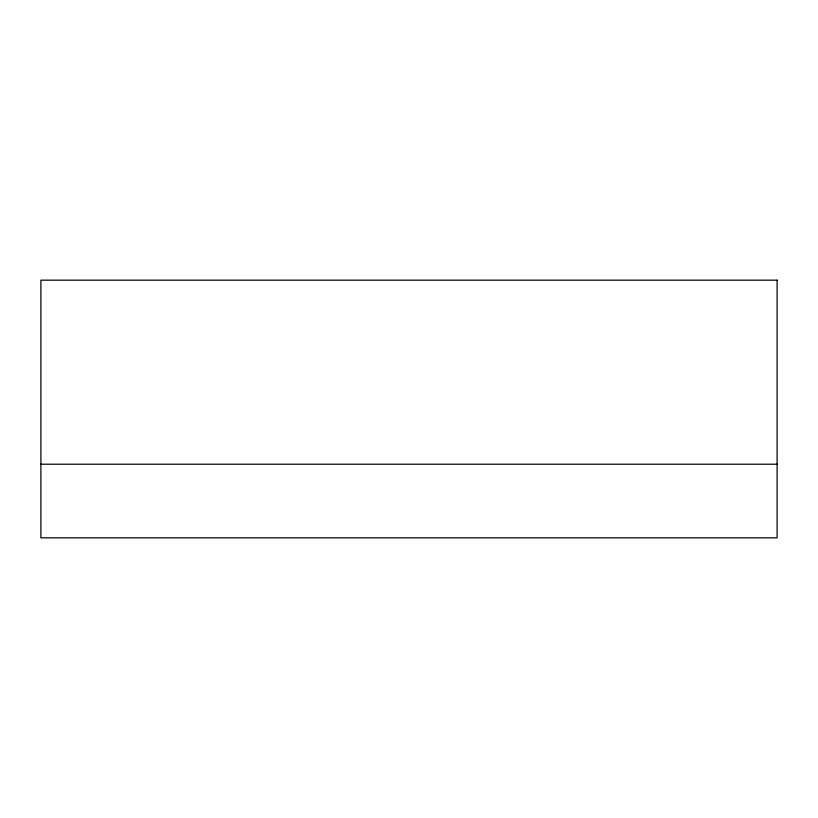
<?xml version="1.0" encoding="UTF-8"?>
<svg xmlns="http://www.w3.org/2000/svg" width="818" height="818" viewBox="0 0 818 818"><rect width="100%" height="100%" fill="white"/><g stroke="black" fill="none" stroke-linecap="round" stroke-linejoin="round"><path stroke-width="1.23" d="M40.9 464.215L777.1 464.215M777.1 280.165L40.9 280.165L40.9 537.835L777.1 537.835L777.1 280.165"/></g></svg>
